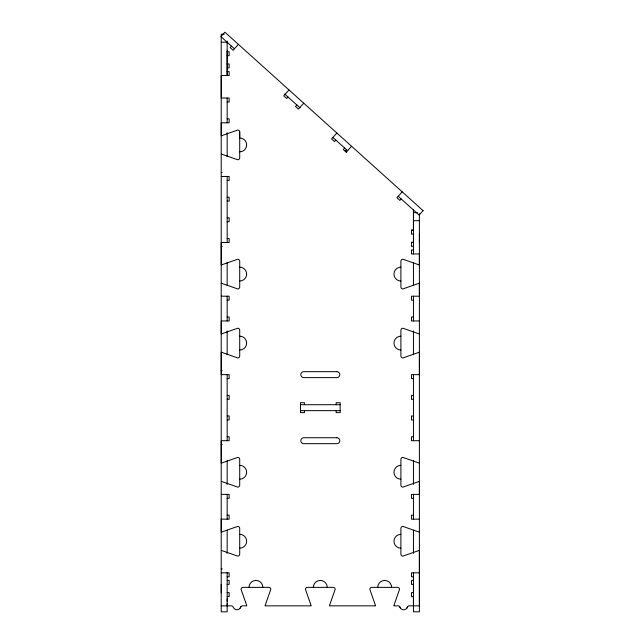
<?xml version="1.0" encoding="UTF-8"?>
<svg xmlns="http://www.w3.org/2000/svg" width="644" height="644" viewBox="0 0 644 644"><rect width="100%" height="100%" fill="white"/><g stroke="black" fill="none" stroke-linecap="round" stroke-linejoin="round"><path stroke-width="0.97" d="M221.214 592.891L221.214 584.382M227.163 605.851L227.163 603.541M227.163 601.23L227.163 598.92M227.163 399.151L229.143 399.417L229.143 395.456L227.163 395.456M227.163 200.968L229.143 201.242L229.143 197.273L227.163 197.273M413.448 605.851L413.448 596.61L411.468 596.61L411.468 592.641L413.472 592.641L413.448 584.116M413.448 416.201L411.468 415.935L411.468 419.896L413.448 419.896M413.448 234.15L413.448 242.41L411.468 242.41M419.397 242.313L419.397 234.062M240.123 608.226L240.961 606.656M406.847 608.226L407.684 606.656M231.478 46.118L230.149 47.592L233.096 50.248L238.401 44.356M289.019 89.935L283.722 95.827L286.661 98.484L287.989 97.011M303.751 103.201L298.446 109.086L295.499 106.437L296.828 104.964M336.86 133.01L331.563 138.903L334.502 141.559L335.83 140.086M344.669 148.04L343.341 149.513L346.689 152.531M346.544 149.73L345.216 151.203M346.287 152.169L351.592 146.277M402.218 191.856L396.913 197.748L399.86 200.397L401.18 198.924M423.076 210.636L419.099 215.056L398.233 196.275M224.193 34.212L221.214 34.212L221.214 611.8L227.163 611.8L227.163 572.427M221.214 42.238L227.163 42.238L227.163 75.525L227.163 67.926L229.143 67.926L229.143 63.965L227.163 63.965M227.163 51.745L229.143 51.745L229.143 55.706L227.163 55.706M227.163 71.565L229.143 71.565L229.143 75.525L221.214 75.525L221.214 98.017L229.143 98.017L229.143 101.985L227.163 101.985M227.163 118.826L229.143 118.826L229.143 122.795L221.214 122.795L221.214 135.707A1.988 1.988 0 0 0 221.786 135.626L237.733 130.048A1.98 1.98 0 0 1 239.713 132.028L239.713 157.788A1.98 1.98 0 0 1 237.733 159.768L221.786 154.19A1.98 1.98 0 0 0 221.214 154.109M221.214 172.503L222.212 172.503M221.214 176.464L229.143 176.464L229.143 180.433L227.163 180.433M417.417 212.657L413.448 212.657L413.448 253.969M227.163 217.753L229.143 217.753L229.143 221.721L227.163 221.721M413.448 220.683L419.397 220.683M413.448 230.093L411.468 230.093L411.468 234.15L413.448 234.062M411.468 230.182L413.448 230.182L413.448 209.976L413.448 212.995M227.163 238.562L229.143 238.562L229.143 242.522L221.214 242.522L221.214 264.885A1.98 1.98 0 0 0 221.786 264.805L237.733 259.218A1.98 1.98 0 0 1 239.713 261.206L239.713 286.966A1.98 1.98 0 0 1 237.733 288.947L221.786 283.368A1.98 1.98 0 0 0 221.214 283.288M413.448 242.313L411.468 242.313L411.468 246.37L413.448 246.282M221.214 246.491L222.212 246.491M413.448 250.001L411.468 250.001L411.468 253.969L419.397 253.969L419.397 264.885A1.98 1.98 0 0 1 418.833 264.805L402.878 259.218A1.98 1.98 0 0 0 400.898 261.206L400.898 286.966A1.98 1.98 0 0 0 402.878 288.947L418.833 283.368A1.98 1.98 0 0 1 419.397 283.288L419.397 296.2L411.468 296.2L411.468 300.16L413.448 300.16M221.214 296.2L229.143 296.2L229.143 300.16L227.163 300.16M227.163 317.009L229.143 317.009L229.143 320.97L221.214 320.97L221.214 333.89A1.98 1.98 0 0 0 221.786 333.801L237.733 328.223A1.98 1.98 0 0 1 239.713 330.203L239.713 355.971A1.98 1.98 0 0 1 237.733 357.951L221.786 352.365A1.98 1.98 0 0 0 221.214 352.284L221.214 374.647L229.143 374.647L229.143 378.608L227.163 378.608M413.448 317.009L411.468 317.009L411.468 320.97L419.397 320.97M221.214 370.678L222.212 370.678M413.448 378.608L411.468 378.608L411.468 374.647L419.397 374.647L419.397 352.284A1.98 1.98 0 0 0 418.833 352.365L402.878 357.951A1.98 1.98 0 0 1 400.898 355.971L400.898 330.203A1.98 1.98 0 0 1 402.878 328.223L418.833 333.801A1.98 1.98 0 0 0 419.397 333.89M413.448 395.456L411.468 395.456L411.468 399.417L413.448 399.151M300.49 404.706L340.129 404.706M300.49 410.647L340.129 410.647M227.163 415.935L229.143 415.935L229.143 419.896L227.163 419.896M227.163 436.745L229.143 436.745L229.143 440.705L221.214 440.705L221.214 463.068A1.98 1.98 0 0 0 221.786 462.98L237.733 457.401A1.98 1.98 0 0 1 239.713 459.381L239.713 485.149A1.98 1.98 0 0 1 237.733 487.13L221.786 481.543A1.98 1.98 0 0 0 221.214 481.462M413.448 436.745L411.468 436.745L411.468 440.705L419.397 440.705M221.214 444.666L222.212 444.666M221.214 494.383L229.143 494.383L229.143 498.343L227.163 498.343M413.448 498.343L411.468 498.343L411.468 494.383L419.397 494.383L419.397 481.462A1.98 1.98 0 0 0 418.833 481.543L402.878 487.13A1.98 1.98 0 0 1 400.898 485.149L400.898 459.381A1.98 1.98 0 0 1 402.878 457.401L418.833 462.98A1.98 1.98 0 0 0 419.397 463.068M227.163 515.184L229.143 515.184L229.143 519.153L221.214 519.153L221.214 532.065A1.98 1.98 0 0 0 221.786 531.984L237.733 526.406A1.98 1.98 0 0 1 239.713 528.386L239.713 554.146A1.98 1.98 0 0 1 237.733 556.126L221.786 550.548A1.98 1.98 0 0 0 221.214 550.467M413.448 515.184L411.468 515.184L411.468 519.153L419.397 519.153M221.214 568.861L222.212 568.861M221.214 572.822L229.143 572.822L229.143 576.791L227.163 576.791M419.397 572.822L411.468 572.822L411.468 576.791L413.448 576.791L413.448 580.421L411.468 580.421L411.468 584.382L413.472 584.382M227.163 580.421L229.143 580.421L229.143 584.382L227.147 584.382M227.147 592.641L229.143 592.641L229.143 596.61L227.163 596.61M221.214 605.851L231.341 605.851A1.98 1.98 0 0 1 233.209 607.179A3.961 3.961 0 0 0 240.687 607.179A1.98 1.98 0 0 1 242.555 605.851L246.733 605.851A1.98 1.98 0 0 0 246.652 605.288L241.065 589.341A1.98 1.98 0 0 1 243.054 587.36L268.814 587.36A1.98 1.98 0 0 1 270.794 589.341L265.215 605.288A1.98 1.98 0 0 0 265.127 605.851L311.108 605.851A1.98 1.98 0 0 0 311.028 605.288L305.441 589.341A1.98 1.98 0 0 1 307.421 587.36L333.19 587.36A1.98 1.98 0 0 1 335.17 589.341L329.591 605.288A1.98 1.98 0 0 0 329.503 605.851L375.484 605.851A1.98 1.98 0 0 0 375.404 605.288L369.817 589.341A1.98 1.98 0 0 1 371.797 587.36L397.565 587.36A1.98 1.98 0 0 1 399.546 589.341L393.967 605.288A1.98 1.98 0 0 0 393.878 605.851L398.064 605.851A1.98 1.98 0 0 1 399.932 607.179A3.961 3.961 0 0 0 407.402 607.179A1.98 1.98 0 0 1 409.27 605.851L419.397 605.851L419.397 550.467A1.98 1.98 0 0 0 418.833 550.548L402.878 556.126A1.98 1.98 0 0 1 400.898 554.146L400.898 528.386A1.98 1.98 0 0 1 402.878 526.406L418.833 531.984A1.98 1.98 0 0 0 419.397 532.065M423.076 210.644L224.901 32.2L220.924 36.619L234.424 48.775M284.688 94.032L299.991 107.814M332.884 137.43L347.615 150.696M399.65 606.656L400.488 608.226M239.681 131.666L239.713 137.969A6.939 6.939 0 0 1 246.652 144.908A6.939 6.939 0 0 1 239.713 151.847M419.397 213.655L419.397 611.8L413.448 611.8L413.448 572.427M413.448 262.833L413.448 285.373M413.448 296.2L413.448 320.97M413.448 330.903L413.448 354.772M413.448 374.647L413.448 440.705M413.448 460.581L413.448 484.449M413.448 494.383L413.448 519.153M413.448 530.157L413.448 553.293M336.16 404.706L336.16 402.717L340.129 402.717L340.129 412.627L336.16 412.627L336.16 410.647M304.451 404.706L304.451 402.717L300.49 402.717L300.49 412.627L304.451 412.627L304.451 410.647M227.163 41.216L227.163 43.22M227.163 50.828L227.163 67.612M227.163 98.017L227.163 122.795M227.163 132.72L227.163 156.589M227.163 176.464L227.163 242.522M227.163 262.398L227.163 285.276M227.163 296.2L227.163 320.97M227.163 330.903L227.163 354.772M227.163 374.647L227.163 440.705M227.163 460.581L227.163 484.449M227.163 494.383L227.163 519.153M227.163 530.157L227.163 553.293M400.898 281.026A6.939 6.939 0 0 1 393.967 274.086A6.939 6.939 0 0 1 400.898 267.147M400.898 350.022A6.939 6.939 0 0 1 393.967 343.083A6.939 6.939 0 0 1 400.898 336.152M239.713 336.152A6.939 6.939 0 0 1 246.652 343.083A6.939 6.939 0 0 1 239.713 350.022M239.713 267.147A6.939 6.939 0 0 1 246.652 274.086A6.939 6.939 0 0 1 239.713 281.026M400.898 479.2A6.939 6.939 0 0 1 393.967 472.261A6.939 6.939 0 0 1 400.898 465.33M400.898 548.205A6.939 6.939 0 0 1 393.967 541.266A6.939 6.939 0 0 1 400.898 534.327M239.713 534.327A6.939 6.939 0 0 1 246.652 541.266A6.939 6.939 0 0 1 239.713 548.205M239.713 465.33A6.939 6.939 0 0 1 246.652 472.261A6.939 6.939 0 0 1 239.713 479.2M377.746 587.36A6.939 6.939 0 0 1 384.685 580.421A6.939 6.939 0 0 1 391.616 587.36M313.37 587.36A6.939 6.939 0 0 1 320.31 580.421A6.939 6.939 0 0 1 327.241 587.36M248.995 587.36A6.939 6.939 0 0 1 255.934 580.421A6.939 6.939 0 0 1 262.865 587.36M336.82 371.677L303.791 371.677A2.97 2.97 0 0 0 300.82 374.647A2.97 2.97 0 0 0 303.791 377.617L336.82 377.617A2.97 2.97 0 0 0 339.799 374.647A2.97 2.97 0 0 0 336.82 371.677M336.82 437.735L303.791 437.735A2.97 2.97 0 0 0 300.82 440.705A2.97 2.97 0 0 0 303.791 443.676L336.82 443.676A2.97 2.97 0 0 0 339.799 440.705A2.97 2.97 0 0 0 336.82 437.735"/></g></svg>
